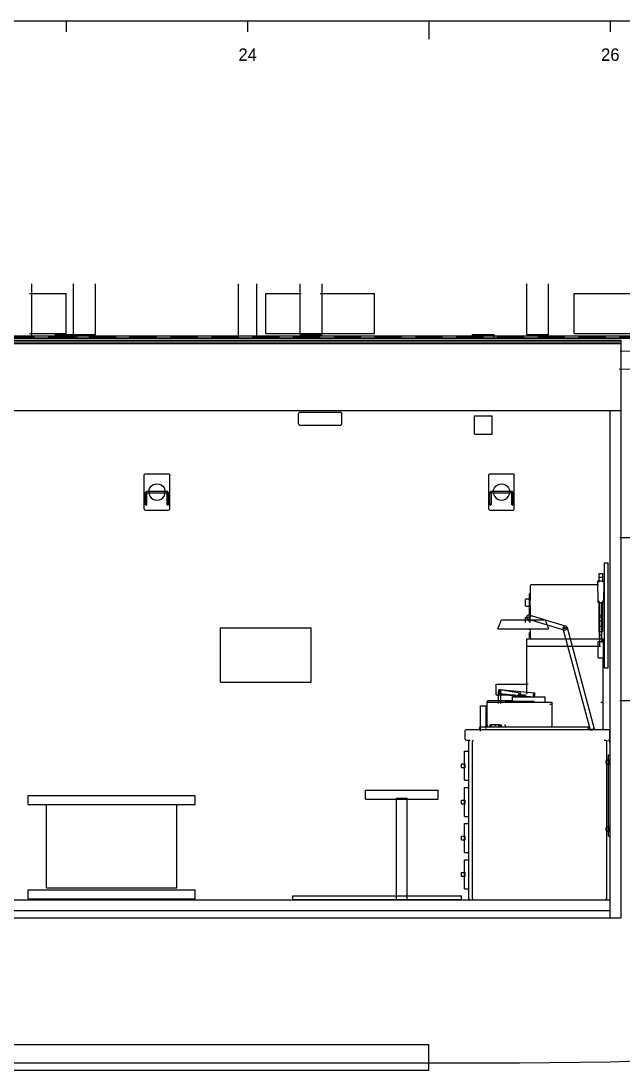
# Model space of a CAD drawing. Extents: x 5 to 836, y 5 to 589.
# Drawn here: x 488 to 554.4, y 259.2 to 375 of the extents above; entities that cross this region are included whole.
import ezdxf
from ezdxf.enums import TextEntityAlignment as Align

# ---------------------------------------------------------------- set-up
doc = ezdxf.new("R2010")
doc.units = 0
doc.linetypes.add('DASHED', pattern=[4.5, 3, -1.5])
for name, color, linetype in [('CUT', 7, 'CONTINUOUS'), ('DETAIL', 8, 'CONTINUOUS'), ('DIM', 3, 'CONTINUOUS'), ('MARKING', 4, 'DASHED'), ('OUTLINE', 7, 'CONTINUOUS'), ('TEXT', 7, 'CONTINUOUS')]:
    doc.layers.add(name, color=color, linetype=linetype)

msp = doc.modelspace()

# ---------------------------------------------------------------- linework, layer by layer
at = {"layer": 'CUT'}
for p, q in [((33, 340), (723, 340)), ((203, 339.6), (554.2, 339.6)), ((286, 340.26), (633, 340.26)), ((286, 340.02), (633, 340.02)), ((313, 339.76), (554.2, 339.76)), ((313, 339.4), (554.2, 339.4)), ((554.2, 276), (554.2, 339.76)), ((203, 332), (554.2, 332)), ((538.02, 331.4), (539.98, 331.4)), ((538.02, 329.4), (538.02, 331.4)), ((539.98, 329.4), (539.98, 331.4)), ((553, 276), (553, 332)), ((538.03, 329.4), (539.95, 329.4)), ((552.96, 295.3), (552.96, 296.7)), ((552.8, 285), (552.8, 294)), ((552.8, 294), (553, 294)), ((552.8, 285), (553, 285)), ((281, 278), (553, 278)), ((281, 276.8), (553, 276.8)), ((553, 276), (554.2, 276)), ((213, 262), (533, 262)), ((533, 259.2), (533, 262)), ((243, 260), (543, 260)), ((543, 260), (553, 260.11)), ((553, 260.11), (563, 260.43)), ((213, 259.2), (533, 259.2))]:
    msp.add_line(p, q, dxfattribs=at)
at = {"layer": 'DETAIL'}
for p, q in [((493.8, 340.4), (493.8, 346)), ((496.2, 340.4), (496.2, 346)), ((518.8, 340.4), (518.8, 346)), ((521.2, 340.4), (521.2, 346)), ((543.8, 340.4), (543.8, 346)), ((546.2, 340.4), (546.2, 346)), ((488.95, 344.9), (493, 344.9)), ((493, 340.5), (493, 344.9)), ((515, 344.9), (518.91, 344.9)), ((515, 340.5), (515, 344.9)), ((521, 344.9), (527, 344.9)), ((527, 340.5), (527, 344.9)), ((549, 344.9), (561, 344.9)), ((549, 340.5), (549, 344.9)), ((488.95, 340.5), (493, 340.5)), ((515, 340.5), (527, 340.5)), ((549, 340.5), (561, 340.5)), ((161.08, 340), (722, 340)), ((203, 339.6), (554.2, 339.6)), ((286, 340.26), (633, 340.26)), ((286, 340.02), (633, 340.02)), ((491.8, 340.4), (496.2, 340.4)), ((500, 340.02), (500, 340.26)), ((502, 340.02), (502, 340.26)), ((518.8, 340.4), (521.2, 340.4)), ((537.8, 340.4), (540.2, 340.4)), ((543.8, 340.4), (546.2, 340.4)), ((554.2, 276), (554.2, 339.6)), ((554.07, 338.57), (557.98, 338.63)), ((553.96, 336.56), (558.02, 336.63)), ((161, 332), (554.2, 332)), ((538.02, 331.4), (539.98, 331.4)), ((553, 276), (553, 332)), ((538.02, 329.4), (539.98, 329.4)), ((502.1, 323), (502.13, 323.23)), ((502.13, 323.23), (502.22, 323.45)), ((502.22, 323.45), (502.36, 323.64)), ((502.36, 323.64), (502.55, 323.78)), ((502.55, 323.78), (502.77, 323.87)), ((502.77, 323.87), (503, 323.9)), ((503, 323.9), (503.23, 323.87)), ((503.23, 323.87), (503.45, 323.78)), ((503.45, 323.78), (503.64, 323.64)), ((503.64, 323.64), (503.78, 323.45)), ((503.78, 323.45), (503.87, 323.23)), ((503.87, 323.23), (503.9, 323)), ((540.1, 323), (540.13, 323.23)), ((540.13, 323.23), (540.22, 323.45)), ((540.22, 323.45), (540.36, 323.64)), ((540.36, 323.64), (540.55, 323.78)), ((540.55, 323.78), (540.77, 323.87)), ((540.77, 323.87), (541, 323.9)), ((541, 323.9), (541.23, 323.87)), ((541.23, 323.87), (541.45, 323.78)), ((541.45, 323.78), (541.64, 323.64)), ((541.64, 323.64), (541.78, 323.45)), ((541.78, 323.45), (541.87, 323.23)), ((541.87, 323.23), (541.9, 323)), ((501.76, 323.06), (501.8, 323.07)), ((501.76, 322.94), (501.8, 322.93)), ((501.8, 323.07), (501.84, 323.06)), ((501.8, 323), (501.8, 323.04)), ((501.8, 322.93), (501.84, 322.94)), ((502.1, 323), (502.13, 322.77)), ((502.13, 322.77), (502.22, 322.55)), ((502.22, 322.55), (502.36, 322.36)), ((502.36, 322.36), (502.55, 322.22)), ((502.55, 322.22), (502.77, 322.13)), ((502.77, 322.13), (503, 322.1)), ((503, 322.1), (503.23, 322.13)), ((503.23, 322.13), (503.45, 322.22)), ((503.45, 322.22), (503.64, 322.36)), ((503.64, 322.36), (503.78, 322.55)), ((503.78, 322.55), (503.87, 322.77)), ((503.87, 322.77), (503.9, 323)), ((504.16, 323.06), (504.2, 323.07)), ((504.16, 322.94), (504.2, 322.93)), ((504.2, 323.07), (504.24, 323.06)), ((504.2, 322.96), (504.2, 323)), ((504.2, 322.93), (504.24, 322.94)), ((539.76, 323.06), (539.8, 323.07)), ((539.76, 322.94), (539.8, 322.93)), ((539.8, 323.07), (539.84, 323.06)), ((539.8, 323), (539.8, 323.04)), ((539.8, 322.93), (539.84, 322.94)), ((540.1, 323), (540.13, 322.77)), ((540.13, 322.77), (540.22, 322.55)), ((540.22, 322.55), (540.36, 322.36)), ((540.36, 322.36), (540.55, 322.22)), ((540.55, 322.22), (540.77, 322.13)), ((540.77, 322.13), (541, 322.1)), ((541, 322.1), (541.23, 322.13)), ((541.23, 322.13), (541.45, 322.22)), ((541.45, 322.22), (541.64, 322.36)), ((541.64, 322.36), (541.78, 322.55)), ((541.78, 322.55), (541.87, 322.77)), ((541.87, 322.77), (541.9, 323)), ((542.16, 323.06), (542.2, 323.07)), ((542.16, 322.94), (542.2, 322.93)), ((542.2, 323.07), (542.24, 323.06)), ((542.2, 322.96), (542.2, 323)), ((542.2, 322.93), (542.24, 322.94)), ((501.76, 321.66), (501.8, 321.67)), ((501.76, 321.54), (501.8, 321.53)), ((501.8, 321.67), (501.84, 321.66)), ((501.8, 321.53), (501.84, 321.54)), ((504.16, 321.66), (504.2, 321.67)), ((504.16, 321.54), (504.2, 321.53)), ((504.2, 321.67), (504.24, 321.66)), ((504.2, 321.53), (504.24, 321.54)), ((539.76, 321.66), (539.8, 321.67)), ((539.76, 321.54), (539.8, 321.53)), ((539.8, 321.67), (539.84, 321.66)), ((539.8, 321.53), (539.84, 321.54)), ((542.16, 321.66), (542.2, 321.67)), ((542.16, 321.54), (542.2, 321.53)), ((542.2, 321.67), (542.24, 321.66)), ((542.2, 321.53), (542.24, 321.54)), ((552.36, 315.2), (552.76, 315.2)), ((552.36, 303.6), (552.36, 315.2)), ((552.76, 303.6), (552.76, 315.2)), ((551.76, 314), (552.16, 314)), ((551.76, 313.04), (551.76, 314)), ((552.16, 313.04), (552.16, 314)), ((551.65, 313.2), (552.27, 313.2)), ((551.76, 313.6), (552.16, 313.6)), ((543.65, 310.45), (543.65, 311.15)), ((544.15, 310.45), (544.15, 311.15)), ((551.68, 310.8), (552.24, 310.8)), ((551.76, 307.6), (551.76, 310.99)), ((552.16, 307.6), (552.16, 310.99)), ((543.79, 309.2), (543.83, 309.32)), ((543.79, 309.2), (543.81, 309.08)), ((543.83, 309.32), (543.91, 309.41)), ((543.91, 309.41), (544.02, 309.44)), ((544.02, 309.44), (544.12, 309.41)), ((544.12, 309.41), (544.19, 309.32)), ((544.17, 309.08), (544.21, 309.2)), ((544.19, 309.32), (544.21, 309.2)), ((551.76, 309.4), (552.16, 309.4)), ((551.79, 309.21), (551.86, 309.22)), ((551.79, 309.19), (551.86, 309.18)), ((551.86, 309.22), (551.96, 309.22)), ((551.96, 309.22), (552.06, 309.22)), ((552.06, 309.22), (552.13, 309.21)), ((552.06, 309.18), (552.13, 309.19)), ((541, 308.9), (545.8, 308.9)), ((543.65, 308.6), (543.65, 309.15)), ((543.81, 309.08), (543.88, 308.99)), ((543.88, 308.99), (543.98, 308.96)), ((543.98, 308.96), (544.09, 308.99)), ((544.09, 308.99), (544.17, 309.08)), ((544.15, 308.6), (544.15, 309.15)), ((547.79, 308), (547.83, 308.12)), ((547.83, 308.12), (547.91, 308.21)), ((547.87, 308), (547.98, 308.04)), ((547.91, 308.21), (548.02, 308.24)), ((547.98, 308.04), (548.1, 308.06)), ((548.02, 308.24), (548.12, 308.21)), ((548.1, 308.06), (548.19, 308.07)), ((548.12, 308.21), (548.19, 308.12)), ((548.13, 308), (548.21, 308.04)), ((548.19, 308.12), (548.21, 308)), ((548.19, 308.07), (548.23, 308.06)), ((551.76, 308.8), (552.16, 308.8)), ((551.76, 308.2), (552.16, 308.2)), ((551.86, 309.18), (551.96, 309.18)), ((551.96, 309.18), (552.06, 309.18)), ((540.6, 307.9), (546.2, 307.9)), ((547.77, 307.94), (547.81, 307.93)), ((547.79, 307.96), (547.87, 308)), ((547.79, 308), (547.81, 307.88)), ((547.81, 307.93), (547.9, 307.94)), ((547.81, 307.88), (547.88, 307.79)), ((547.88, 307.79), (547.98, 307.76)), ((547.9, 307.94), (548.02, 307.96)), ((547.98, 307.76), (548.09, 307.79)), ((548.02, 307.96), (548.13, 308)), ((548.09, 307.79), (548.17, 307.88)), ((548.17, 307.88), (548.21, 308)), ((551.76, 307.6), (552.16, 307.6)), ((551.91, 307.2), (552.01, 307.2)), ((543.8, 300.7), (543.8, 306.8)), ((543.8, 306.8), (552.2, 306.8)), ((543.8, 306), (551.92, 306)), ((551.66, 304.73), (551.66, 306.47)), ((552.2, 306.4), (552.2, 306.8)), ((552.26, 304.73), (552.26, 306.47)), ((552.2, 296.8), (552.2, 304.75)), ((552.36, 303.6), (552.76, 303.6)), ((540.4, 301.8), (543.94, 301.8)), ((540.69, 301), (540.72, 301.11)), ((540.72, 301.11), (540.77, 301.19)), ((540.73, 301), (540.75, 301.11)), ((540.75, 301.11), (540.79, 301.19)), ((540.77, 301.19), (540.83, 301.22)), ((540.79, 301.19), (540.82, 301.22)), ((540.82, 301.22), (540.85, 301.19)), ((540.83, 301.22), (540.88, 301.19)), ((540.85, 301.19), (540.87, 301.11)), ((540.87, 301), (540.87, 301.11)), ((540.88, 301.19), (540.91, 301.11)), ((540.91, 301), (540.91, 301.11)), ((540.4, 300.6), (542.43, 300.6)), ((540.69, 300.89), (540.69, 301)), ((540.69, 300.89), (540.72, 300.81)), ((540.7, 301), (540.9, 301)), ((540.72, 300.81), (540.77, 300.78)), ((540.73, 300.89), (540.73, 301)), ((540.73, 300.89), (540.75, 300.81)), ((540.75, 300.81), (540.78, 300.78)), ((540.77, 300.78), (540.83, 300.81)), ((540.78, 300.78), (540.81, 300.81)), ((540.81, 300.81), (540.85, 300.89)), ((540.83, 300.81), (540.88, 300.89)), ((540.85, 300.89), (540.87, 301)), ((540.88, 300.89), (540.91, 301)), ((542.2, 300.4), (545.8, 300.4)), ((542.2, 299.73), (542.2, 300.4)), ((542.89, 300.6), (542.92, 300.71)), ((542.89, 300.49), (542.89, 300.6)), ((542.89, 300.49), (542.92, 300.41)), ((542.92, 300.71), (542.97, 300.79)), ((542.92, 300.41), (542.97, 300.38)), ((542.97, 300.79), (543.03, 300.82)), ((542.97, 300.38), (543.03, 300.41)), ((542.99, 300.6), (543.66, 300.6)), ((543.03, 300.82), (543.08, 300.79)), ((543.03, 300.41), (543.08, 300.49)), ((543.08, 300.79), (543.11, 300.71)), ((543.08, 300.49), (543.11, 300.6)), ((543.11, 300.6), (543.11, 300.71)), ((544.53, 300.6), (544.55, 300.71)), ((544.53, 300.49), (544.53, 300.6)), ((544.53, 300.49), (544.55, 300.41)), ((544.55, 300.71), (544.59, 300.79)), ((544.55, 300.41), (544.58, 300.38)), ((544.58, 300.38), (544.61, 300.41)), ((544.59, 300.79), (544.62, 300.82)), ((544.61, 300.41), (544.65, 300.49)), ((544.62, 300.82), (544.65, 300.79)), ((544.65, 300.79), (544.67, 300.71)), ((544.65, 300.49), (544.67, 300.6)), ((544.67, 300.6), (544.67, 300.71)), ((545.8, 299.73), (545.8, 300.4)), ((538.7, 296.6), (538.7, 299.4)), ((539.3, 296.9), (539.3, 299.4)), ((538.6, 297.1), (550.6, 297.1)), ((538.6, 296.8), (538.6, 297.1)), ((538.6, 296.8), (552.2, 296.8)), ((539.68, 297.22), (539.7, 297.28)), ((539.68, 297.22), (539.7, 297.28)), ((539.68, 297.22), (539.7, 297.16)), ((539.68, 297.22), (539.7, 297.16)), ((539.69, 297.22), (539.7, 297.28)), ((539.69, 297.22), (539.7, 297.28)), ((539.69, 297.22), (539.71, 297.16)), ((539.69, 297.22), (539.7, 297.16)), ((539.7, 297.28), (539.74, 297.32)), ((539.7, 297.28), (539.74, 297.32)), ((539.7, 297.28), (539.74, 297.32)), ((539.7, 297.28), (539.74, 297.32)), ((539.7, 297.16), (539.74, 297.12)), ((539.7, 297.16), (539.75, 297.12)), ((539.7, 297.16), (539.74, 297.12)), ((539.71, 297.16), (539.75, 297.12)), ((539.74, 297.32), (539.79, 297.34)), ((539.74, 297.32), (539.8, 297.34)), ((539.74, 297.32), (539.8, 297.34)), ((539.74, 297.32), (539.8, 297.34)), ((539.74, 297.12), (539.8, 297.1)), ((539.74, 297.12), (539.8, 297.1)), ((539.75, 297.12), (539.81, 297.1)), ((539.75, 297.12), (539.8, 297.1)), ((539.79, 297.34), (539.85, 297.32)), ((539.8, 297.34), (539.86, 297.32)), ((539.8, 297.34), (539.85, 297.32)), ((539.8, 297.34), (539.86, 297.32)), ((539.8, 297.1), (539.86, 297.12)), ((539.8, 297.1), (539.86, 297.12)), ((539.8, 297.1), (539.86, 297.12)), ((539.81, 297.1), (539.86, 297.12)), ((539.85, 297.32), (539.89, 297.28)), ((539.85, 297.32), (539.9, 297.28)), ((539.86, 297.32), (539.9, 297.28)), ((539.86, 297.32), (539.9, 297.28)), ((539.86, 297.12), (539.9, 297.16)), ((539.86, 297.12), (539.9, 297.16)), ((539.86, 297.12), (539.9, 297.16)), ((539.86, 297.12), (539.9, 297.16)), ((539.89, 297.28), (539.91, 297.22)), ((539.9, 297.28), (539.92, 297.22)), ((539.9, 297.28), (539.91, 297.22)), ((539.9, 297.28), (539.92, 297.22)), ((539.9, 297.16), (539.91, 297.22)), ((539.9, 297.16), (539.92, 297.22)), ((539.9, 297.16), (539.91, 297.22)), ((539.9, 297.16), (539.92, 297.22)), ((540.68, 297.22), (540.7, 297.28)), ((540.68, 297.22), (540.7, 297.28)), ((540.68, 297.22), (540.7, 297.16)), ((540.68, 297.22), (540.7, 297.16)), ((540.7, 297.28), (540.74, 297.32)), ((540.7, 297.28), (540.74, 297.32)), ((540.7, 297.22), (540.9, 297.22)), ((540.7, 297.16), (540.74, 297.12)), ((540.7, 297.16), (540.74, 297.12)), ((540.74, 297.32), (540.8, 297.34)), ((540.74, 297.32), (540.8, 297.34)), ((540.74, 297.12), (540.8, 297.1)), ((540.74, 297.12), (540.8, 297.1)), ((540.8, 297.34), (540.86, 297.32)), ((540.8, 297.34), (540.86, 297.32)), ((540.8, 297.1), (540.86, 297.12)), ((540.8, 297.1), (540.86, 297.12)), ((540.86, 297.32), (540.9, 297.28)), ((540.86, 297.32), (540.9, 297.28)), ((540.86, 297.12), (540.9, 297.16)), ((540.86, 297.12), (540.9, 297.16)), ((540.9, 297.28), (540.92, 297.22)), ((540.9, 297.28), (540.92, 297.22)), ((540.9, 297.16), (540.92, 297.22)), ((540.9, 297.16), (540.92, 297.22)), ((550.6, 296.8), (550.6, 297.1)), ((550.77, 296.74), (550.81, 296.73)), ((550.79, 296.76), (550.87, 296.8)), ((550.81, 296.73), (550.9, 296.74)), ((550.87, 296.8), (550.98, 296.84)), ((550.9, 296.74), (551.02, 296.76)), ((550.98, 296.84), (551.1, 296.86)), ((551.02, 296.76), (551.13, 296.8)), ((551.1, 296.86), (551.19, 296.87)), ((551.13, 296.8), (551.21, 296.84)), ((551.19, 296.87), (551.23, 296.86)), ((536.9, 291.2), (536.9, 294.4)), ((536.9, 294.4), (537.4, 294.4)), ((537.4, 291.2), (537.4, 294.4)), ((536.6, 293), (537, 293)), ((536.6, 292.6), (536.6, 293)), ((537, 292.6), (537, 293)), ((552.56, 293.03), (552.56, 293.37)), ((552.8, 285), (552.8, 294)), ((552.8, 294), (553, 294)), ((552.96, 293.03), (552.96, 293.37)), ((536.6, 292.6), (537, 292.6)), ((536.9, 291.2), (537.4, 291.2)), ((526, 290.1), (534, 290.1)), ((536.9, 287.2), (536.9, 290.4)), ((536.9, 290.4), (537.4, 290.4)), ((537.4, 287.2), (537.4, 290.4)), ((488.8, 289.5), (507.2, 289.5)), ((488.8, 288.5), (507.2, 288.5)), ((526, 289.1), (534, 289.1)), ((529.4, 289.2), (530.6, 289.2)), ((536.6, 288.6), (536.6, 289)), ((536.6, 289), (537, 289)), ((536.6, 288.6), (537, 288.6)), ((537, 288.6), (537, 289)), ((536.9, 287.2), (537.4, 287.2)), ((536.9, 283.2), (536.9, 286.4)), ((536.9, 286.4), (537.4, 286.4)), ((537.4, 283.2), (537.4, 286.4)), ((536.6, 285), (537, 285)), ((536.6, 284.6), (536.6, 285)), ((537, 284.6), (537, 285)), ((552.56, 285.63), (552.56, 285.97)), ((552.8, 285), (553, 285)), ((552.96, 285.63), (552.96, 285.97)), ((536.6, 284.6), (537, 284.6)), ((536.9, 283.2), (537.4, 283.2)), ((536.9, 282.4), (537.4, 282.4)), ((536.9, 279.2), (536.9, 282.4)), ((537.4, 279.2), (537.4, 282.4)), ((536.6, 280.6), (536.6, 281)), ((536.6, 281), (537, 281)), ((536.6, 280.6), (537, 280.6)), ((537, 280.6), (537, 281)), ((488.8, 279.1), (507.2, 279.1)), ((490.8, 279.3), (505.2, 279.3)), ((536.9, 279.2), (537.4, 279.2)), ((484.06, 278), (553, 278)), ((488.8, 278.1), (507.2, 278.1)), ((518, 278.44), (536.6, 278.44)), ((518, 278.04), (518, 278.44)), ((518, 278.04), (536.6, 278.04)), ((536.6, 278.04), (536.6, 278.44)), ((484.06, 276.8), (553, 276.8)), ((211.96, 276), (554.2, 276)), ((213, 262), (533, 262)), ((533, 259.2), (533, 262)), ((213, 259.2), (533, 259.2))]:
    msp.add_line(p, q, dxfattribs=at)
at = {"layer": 'DIM'}
for p, q in [((25, 375), (741, 375)), ((493, 375), (493, 373.8)), ((513, 375), (513, 373.8)), ((533, 375), (533, 373)), ((553, 375), (553, 373.8))]:
    msp.add_line(p, q, dxfattribs=at)
at = {"layer": 'MARKING'}
for p, q in [((313, 339.76), (554.2, 339.76)), ((313, 339.4), (554.2, 339.4)), ((437, 340.16), (633, 340.16)), ((554.2, 339.4), (554.2, 339.76)), ((554.06, 318), (597.12, 318)), ((554.06, 300), (559.65, 300)), ((552.96, 295.3), (552.96, 296.7))]:
    msp.add_line(p, q, dxfattribs=at)
at = {"layer": 'OUTLINE'}
for p, q in [((489.2, 340), (489.2, 346)), ((512, 340), (512, 346)), ((514, 340), (514, 346)), ((491.8, 340), (491.8, 340.4)), ((494.2, 340), (494.2, 340.4)), ((537.8, 340), (537.8, 340.4)), ((540.2, 340), (540.2, 340.4)), ((518.6, 331.68), (518.64, 331.76)), ((518.6, 330.52), (518.6, 331.68)), ((518.64, 331.76), (518.72, 331.8)), ((518.72, 331.8), (523.28, 331.8)), ((523.28, 331.8), (523.36, 331.76)), ((523.36, 331.76), (523.4, 331.68)), ((523.4, 330.52), (523.4, 331.68)), ((518.6, 330.52), (518.64, 330.44)), ((518.64, 330.44), (518.72, 330.4)), ((518.72, 330.4), (523.28, 330.4)), ((523.28, 330.4), (523.36, 330.44)), ((523.36, 330.44), (523.4, 330.52)), ((501.6, 324.88), (501.64, 324.96)), ((501.6, 321.12), (501.6, 324.88)), ((501.64, 324.96), (501.72, 325)), ((501.72, 325), (504.28, 325)), ((504.28, 325), (504.36, 324.96)), ((504.36, 324.96), (504.4, 324.88)), ((504.4, 321.12), (504.4, 324.88)), ((539.6, 324.88), (539.64, 324.96)), ((539.6, 321.12), (539.6, 324.88)), ((539.64, 324.96), (539.72, 325)), ((539.72, 325), (542.28, 325)), ((542.28, 325), (542.36, 324.96)), ((542.36, 324.96), (542.4, 324.88)), ((542.4, 321.12), (542.4, 324.88)), ((501.72, 321.6), (501.72, 323)), ((501.8, 323.08), (504.2, 323.08)), ((501.8, 322.92), (504.2, 322.92)), ((501.88, 321.6), (501.88, 323)), ((504.12, 321.6), (504.12, 323)), ((504.28, 321.6), (504.28, 323)), ((539.72, 321.6), (539.72, 323)), ((539.8, 323.08), (542.2, 323.08)), ((539.8, 322.92), (542.2, 322.92)), ((539.88, 321.6), (539.88, 323)), ((542.12, 321.6), (542.12, 323)), ((542.28, 321.6), (542.28, 323)), ((501.6, 321.12), (501.64, 321.04)), ((501.64, 321.04), (501.72, 321)), ((501.72, 321), (504.28, 321)), ((504.28, 321), (504.36, 321.04)), ((504.36, 321.04), (504.4, 321.12)), ((539.6, 321.12), (539.64, 321.04)), ((539.64, 321.04), (539.72, 321)), ((539.72, 321), (542.28, 321)), ((542.28, 321), (542.36, 321.04)), ((542.36, 321.04), (542.4, 321.12)), ((544.2, 312.68), (544.24, 312.76)), ((544.2, 311.03), (544.2, 312.68)), ((544.24, 312.76), (544.32, 312.8)), ((544.32, 312.8), (551.68, 312.8)), ((551.6, 313.2), (551.64, 310.8)), ((552.28, 310.8), (552.32, 313.2)), ((544.1, 308.63), (544.1, 311.8)), ((543.65, 311.2), (544.15, 311.2)), ((543.65, 310.4), (544.15, 310.4)), ((544.2, 309.25), (544.2, 310.49)), ((551.76, 309.2), (551.76, 311)), ((551.86, 306), (551.86, 310.8)), ((552.06, 306.41), (552.06, 310.8)), ((552.16, 309.2), (552.16, 311)), ((543.65, 309.2), (544.15, 309.2)), ((544.02, 309.44), (548.02, 308.24)), ((540.6, 307.9), (541, 308.9)), ((543.98, 308.96), (547.98, 307.76)), ((545.8, 308.9), (546.2, 307.9)), ((548.23, 308.06), (551.23, 296.86)), ((510, 302), (510, 308)), ((510, 308), (520, 308)), ((520, 302), (520, 308)), ((544.1, 307.8), (544.1, 307.94)), ((544.1, 306.9), (544.1, 307.5)), ((544.2, 306.92), (544.2, 307.88)), ((544.2, 306.92), (544.24, 306.84)), ((547.77, 307.94), (550.77, 296.74)), ((551.76, 306.84), (551.8, 306.92)), ((551.8, 306.92), (551.8, 307.74)), ((543.8, 305.92), (543.82, 305.98)), ((543.8, 301.61), (543.8, 305.92)), ((543.82, 305.98), (543.88, 306)), ((544.24, 306.84), (544.32, 306.8)), ((551.54, 306.8), (551.68, 306.8)), ((551.66, 306.5), (552.26, 306.5)), ((551.68, 306.8), (551.76, 306.84)), ((551.66, 304.7), (552.26, 304.7)), ((552.2, 296.88), (552.2, 304.67)), ((510, 302), (520, 302)), ((540.4, 300.6), (540.4, 301.8)), ((540.82, 301.22), (544.62, 300.82)), ((540.83, 301.22), (543.03, 300.82)), ((539.4, 299.88), (539.44, 299.96)), ((539.44, 299.96), (539.52, 300)), ((539.52, 300), (542.27, 300)), ((540.68, 299.65), (540.68, 301)), ((540.77, 300.78), (542.97, 300.38)), ((540.78, 300.78), (544.58, 300.38)), ((540.92, 299.65), (540.92, 301)), ((538.7, 299.4), (539.3, 299.4)), ((539.4, 297.22), (539.4, 299.88)), ((539.4, 299.68), (539.44, 299.76)), ((539.44, 299.76), (539.52, 299.8)), ((539.52, 299.8), (546.48, 299.8)), ((541.4, 299.9), (544.6, 299.9)), ((546.34, 299.6), (546.48, 299.6)), ((546.48, 299.8), (546.56, 299.76)), ((546.48, 299.6), (546.56, 299.56)), ((546.56, 299.76), (546.6, 299.68)), ((546.56, 299.56), (546.6, 299.48)), ((546.6, 297.22), (546.6, 299.68)), ((551.94, 299.8), (552.08, 299.8)), ((552.08, 299.8), (552.16, 299.76)), ((552.16, 299.76), (552.2, 299.68)), ((537, 296.68), (537.04, 296.76)), ((537, 295.72), (537, 296.68)), ((537.04, 296.76), (537.12, 296.8)), ((537.12, 296.8), (538.65, 296.8)), ((539.4, 297.22), (539.44, 297.14)), ((539.44, 297.14), (539.52, 297.1)), ((539.52, 297.1), (546.48, 297.1)), ((539.74, 297.32), (539.87, 297.37)), ((539.8, 297.34), (540.8, 297.34)), ((540.26, 297.24), (540.66, 297.37)), ((540.68, 297.22), (540.68, 297.35)), ((540.92, 297.22), (540.92, 297.35)), ((541, 297.19), (541, 297.31)), ((541, 297.19), (541.03, 297.13)), ((541.03, 297.13), (541.09, 297.1)), ((541.4, 297.22), (541.4, 297.35)), ((541.4, 297.22), (541.44, 297.14)), ((541.44, 297.14), (541.52, 297.1)), ((546.48, 297.1), (546.56, 297.14)), ((546.48, 297.1), (546.56, 297.14)), ((546.56, 297.14), (546.6, 297.22)), ((551.94, 296.8), (552.88, 296.8)), ((552.08, 296.8), (552.16, 296.84)), ((552.12, 296.8), (552.18, 296.82)), ((552.16, 296.84), (552.2, 296.92)), ((552.18, 296.82), (552.2, 296.88)), ((552.88, 296.8), (552.96, 296.76)), ((552.96, 296.76), (553, 296.68)), ((553, 295.72), (553, 296.68)), ((537, 295.72), (537.04, 295.64)), ((537.04, 295.64), (537.12, 295.6)), ((537.12, 295.6), (537.54, 295.6)), ((537.4, 295.48), (537.44, 295.56)), ((537.4, 294.22), (537.4, 295.48)), ((537.44, 295.56), (537.52, 295.6)), ((537.8, 295.48), (537.84, 295.56)), ((537.8, 278.12), (537.8, 295.48)), ((537.84, 295.56), (537.92, 295.6)), ((552.34, 295.6), (552.48, 295.6)), ((552.48, 295.6), (552.56, 295.56)), ((552.56, 295.56), (552.6, 295.48)), ((552.6, 278.12), (552.6, 295.48)), ((552.74, 295.6), (552.88, 295.6)), ((552.88, 295.6), (552.96, 295.64)), ((552.88, 295.6), (552.96, 295.56)), ((552.96, 295.64), (553, 295.72)), ((552.96, 295.56), (553, 295.48)), ((553, 278.12), (553, 295.48)), ((552.56, 293.44), (552.96, 293.44)), ((552.56, 292.96), (552.96, 292.96)), ((537.4, 290.3), (537.4, 291.28)), ((526, 289.1), (526, 290.1)), ((534, 289.1), (534, 290.1)), ((488.8, 288.5), (488.8, 289.5)), ((490.8, 279.3), (490.8, 288.56)), ((505.2, 279.3), (505.2, 288.56)), ((507.2, 288.5), (507.2, 289.5)), ((529.4, 278), (529.4, 289.2)), ((530.6, 278), (530.6, 289.2)), ((537.4, 286.24), (537.4, 287.36)), ((552.56, 286.04), (552.96, 286.04)), ((552.56, 285.56), (552.96, 285.56)), ((537.4, 282.32), (537.4, 283.3)), ((488.8, 278.1), (488.8, 279.1)), ((507.2, 278.1), (507.2, 279.1)), ((537.4, 278.12), (537.4, 279.38)), ((537.4, 278.12), (537.44, 278.04)), ((537.44, 278.04), (537.52, 278)), ((537.52, 278), (552.88, 278)), ((537.8, 278.12), (537.84, 278.04)), ((537.84, 278.04), (537.92, 278)), ((552.48, 278), (552.56, 278.04)), ((552.56, 278.04), (552.6, 278.12)), ((552.88, 278), (552.96, 278.04)), ((552.96, 278.04), (553, 278.12))]:
    msp.add_line(p, q, dxfattribs=at)

# ---------------------------------------------------------------- texts
at = {"layer": 'TEXT'}
for s, p in [('24', (513, 370.6)), ('26', (553, 370.6))]:
    msp.add_text(s, height=1.37, dxfattribs=at).set_placement(p, align=Align.CENTER)

doc.saveas('drawing.dxf')
